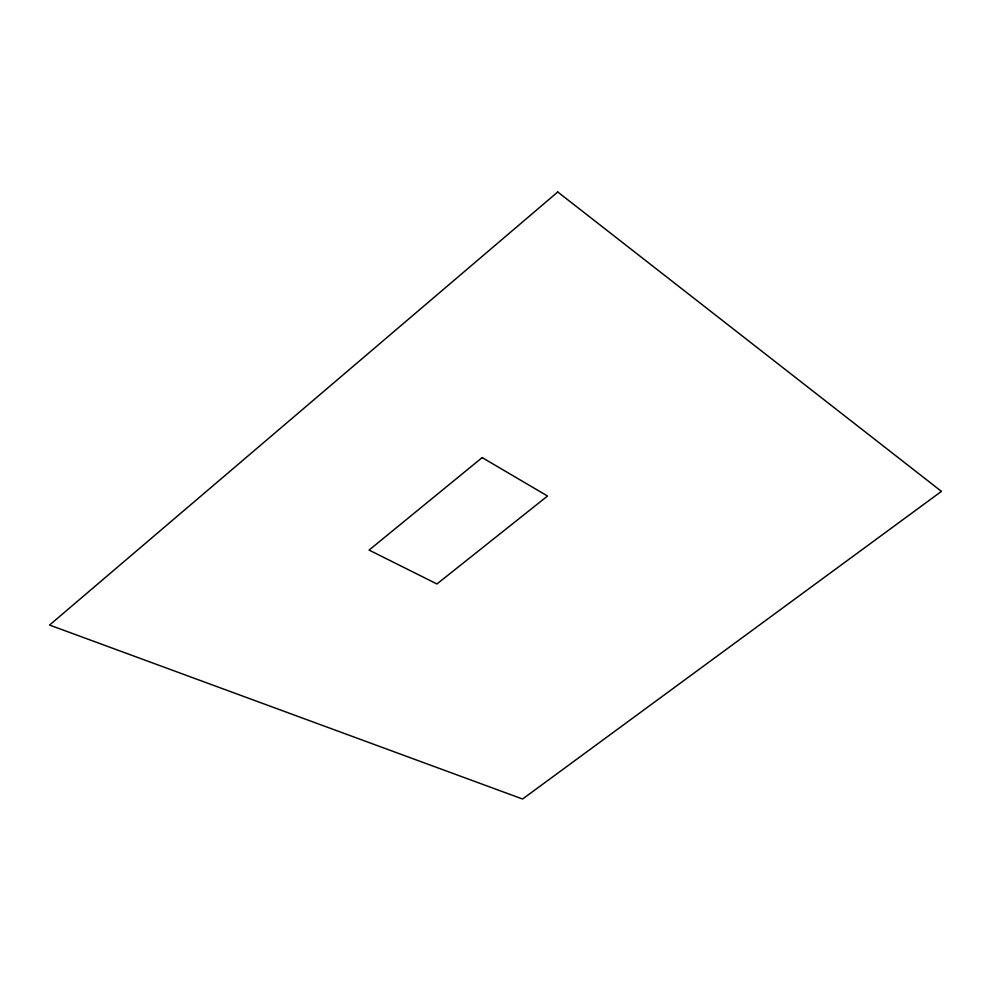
<?xml version="1.0" encoding="UTF-8"?>
<svg xmlns="http://www.w3.org/2000/svg" width="991" height="991" viewBox="0 0 991 991"><rect width="100%" height="100%" fill="white"/><g stroke="black" fill="none" stroke-linecap="round" stroke-linejoin="round"><path stroke-width="1.49" d="M557.76 191.981L49.55 625.048L522.567 799.019L941.45 491.375L557.76 191.981M482.171 457.607L369.061 550.079L436.944 583.959L547.54 496.02L482.171 457.607"/></g></svg>
